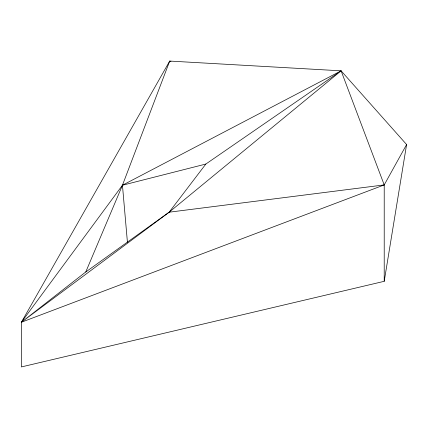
<?xml version="1.0" encoding="UTF-8"?>
<svg xmlns="http://www.w3.org/2000/svg" width="428" height="428" viewBox="0 0 428 428"><rect width="100%" height="100%" fill="white"/><g stroke="black" fill="none" stroke-linecap="round" stroke-linejoin="round"><path stroke-width="0.64" d="M384.216 281.314L406.6 144.541L341.1 70.829L169.702 61.065L21.4 322.236L21.4 366.935L384.216 281.314L384.216 184.912L341.1 70.829L122.445 185.233L21.4 322.236L384.216 184.912L406.6 144.541M85.755 271.983L169.146 212.197L205.836 164.052L341.1 70.829L169.146 212.197L21.4 322.236L85.755 271.983L122.445 185.233L169.702 61.065L170.959 61.509M205.836 164.052L122.445 185.233L127.432 242.302M169.146 212.197L384.216 184.912"/></g></svg>
